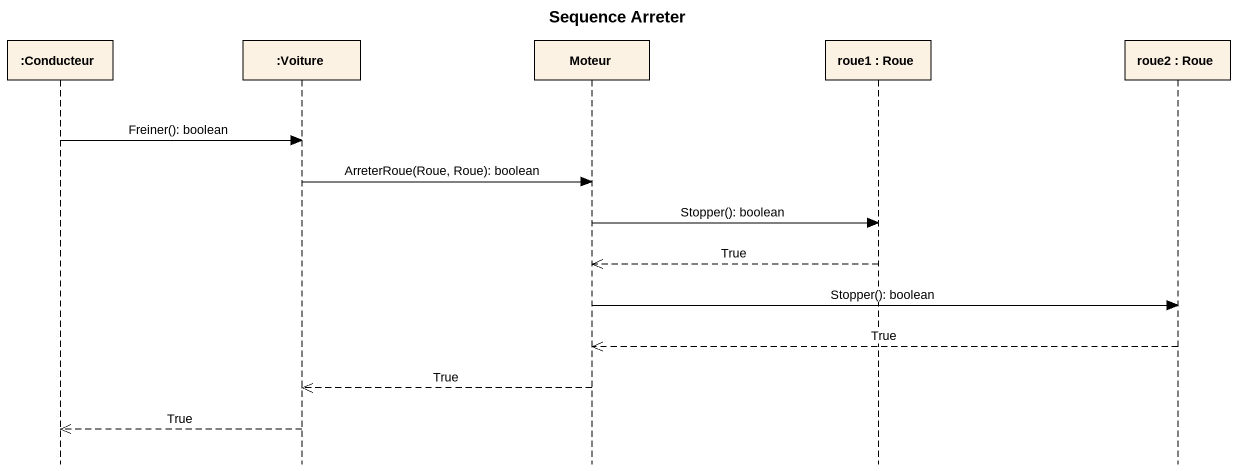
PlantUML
@startuml
title Sequence Arreter
hide footbox
participant ":Conducteur" as Conducteur
participant ":Voiture" as Voiture
participant Moteur
participant "roue1 : Roue" as roue1
participant "roue2 : Roue" as roue2

Conducteur -> Voiture : Freiner(): boolean
Voiture -> Moteur : ArreterRoue(Roue, Roue): boolean
Moteur -> roue1 : Stopper(): boolean
roue1 -->> Moteur : True
Moteur -> roue2 : Stopper(): boolean
roue2 -->> Moteur : True
Moteur -->> Voiture : True
Voiture -->> Conducteur : True
@enduml
